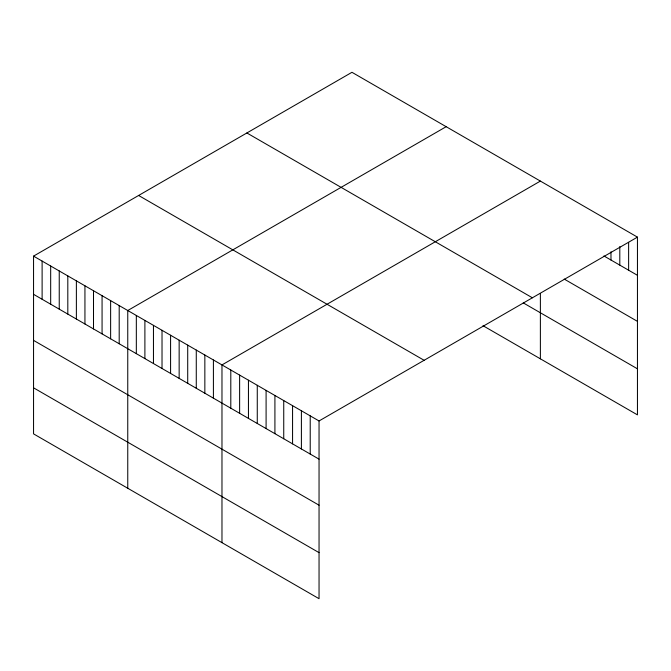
<?xml version="1.0" encoding="UTF-8"?>
<svg xmlns="http://www.w3.org/2000/svg" width="671" height="671" viewBox="0 0 671 671"><rect width="100%" height="100%" fill="white"/><g stroke="black" fill="none" stroke-linecap="round" stroke-linejoin="round"><path stroke-width="1.01" d="M637.45 237.131L319.044 420.96L319.044 598.7L33.55 433.869L33.55 256.129L351.956 72.3L637.45 237.131L637.45 414.871L483.003 325.695M446.173 126.693L127.758 310.522L127.758 488.262M540.381 181.086L221.975 364.915L221.975 542.654M603.917 255.953L637.45 275.311M564.21 279.077L637.45 321.367M246.886 132.967L532.371 297.79M523.254 302.881L637.45 368.815M138.629 195.471L424.114 360.293M33.55 256.129L319.044 420.96M33.55 294.317L319.044 459.149M33.55 340.373L319.044 505.196M33.55 387.821L319.044 552.644M628.626 242.357L628.626 270.22M619.803 246.551L619.803 265.12M610.979 251.776L610.979 260.029M540.381 293.797L540.381 358.826M310.22 415.861L310.22 454.049M301.396 410.769L301.396 448.958M292.564 405.678L292.564 443.858M283.741 400.579L283.741 438.767M274.917 395.487L274.917 433.676M266.093 390.388L266.093 428.576M257.27 385.297L257.27 423.485M248.446 380.205L248.446 418.385M239.622 375.106L239.622 413.294M230.799 370.015L230.799 408.194M213.412 359.975L213.412 398.163M204.848 355.026L204.848 393.214M196.276 350.086L196.276 388.266M187.712 345.137L187.712 383.326M179.149 340.197L179.149 378.377M170.585 335.248L170.585 373.437M162.021 330.308L162.021 368.488M153.458 325.36L153.458 363.548M144.894 320.411L144.894 358.599M136.33 315.471L136.33 353.659M119.195 305.582L119.195 343.77M110.631 300.633L110.631 338.821M102.067 295.693L102.067 333.873M93.504 290.744L93.504 328.933M84.94 285.804L84.94 323.984M76.377 280.855L76.377 319.044M67.813 275.915L67.813 314.095M59.241 270.967L59.241 309.155M50.677 266.018L50.677 304.206M42.114 261.078L42.114 299.266"/></g></svg>
